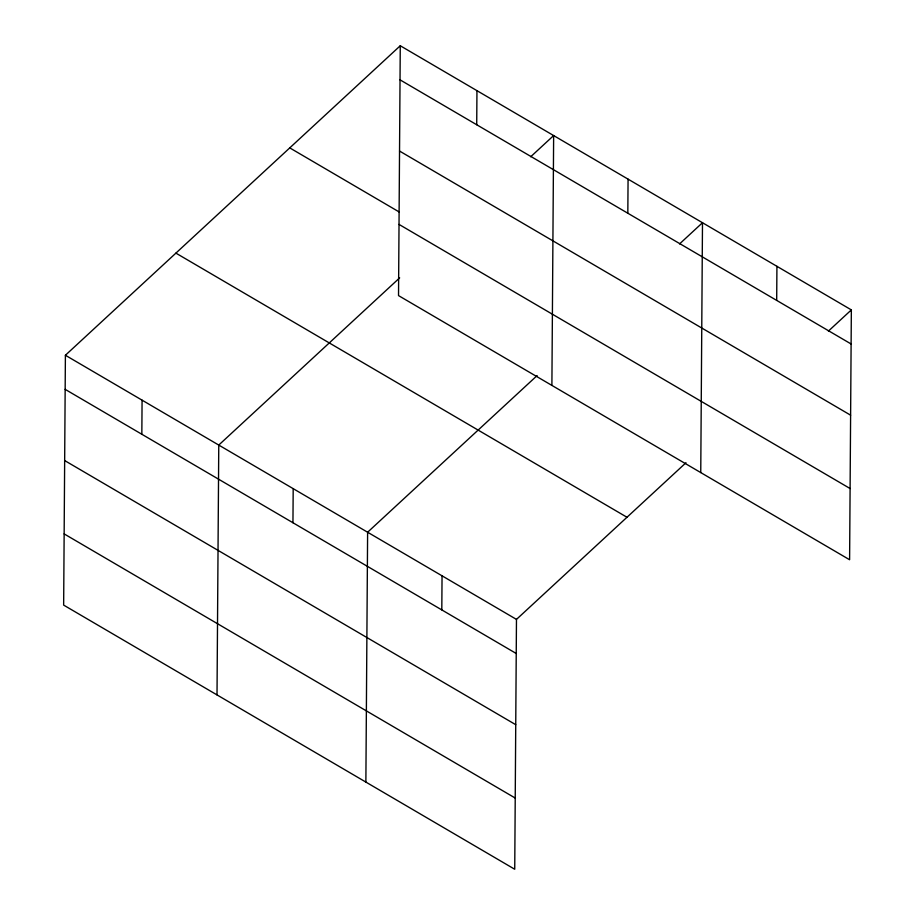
<?xml version="1.0" encoding="UTF-8"?>
<svg xmlns="http://www.w3.org/2000/svg" width="915" height="915" viewBox="0 0 915 915"><rect width="100%" height="100%" fill="white"/><g stroke="black" fill="none" stroke-linecap="round" stroke-linejoin="round"><path stroke-width="1.37" d="M400.267 45.75L398.528 295.602L849.6 559.74L851.35 309.899L400.267 45.75L65.4 355.26L63.65 605.101L514.733 869.25L516.472 619.398L685.976 462.738M141.836 434.259L142.077 400.164M217.015 694.92L218.765 445.067L399.661 277.874M292.949 522.74L293.189 488.656M365.874 782.085L367.613 532.233L537.128 375.562M441.808 609.905L442.048 575.821M476.715 124.749L476.955 90.654M551.894 385.409L553.644 135.557L530.7 156.762M627.827 213.229L628.067 179.146M700.753 472.575L702.491 222.722L679.559 243.928M776.686 300.406L776.927 266.311M828.418 331.093L851.35 309.899M400.038 79.845L851.11 343.983M399.535 151.044L850.618 415.181M289.758 147.887L399.306 212.04M399.02 224.404L850.104 488.541M175.909 253.123L626.981 517.261M65.4 355.26L516.472 619.398M65.159 389.355L516.232 653.493M64.656 460.554L515.74 724.691M64.153 533.903L515.225 798.052"/></g></svg>
